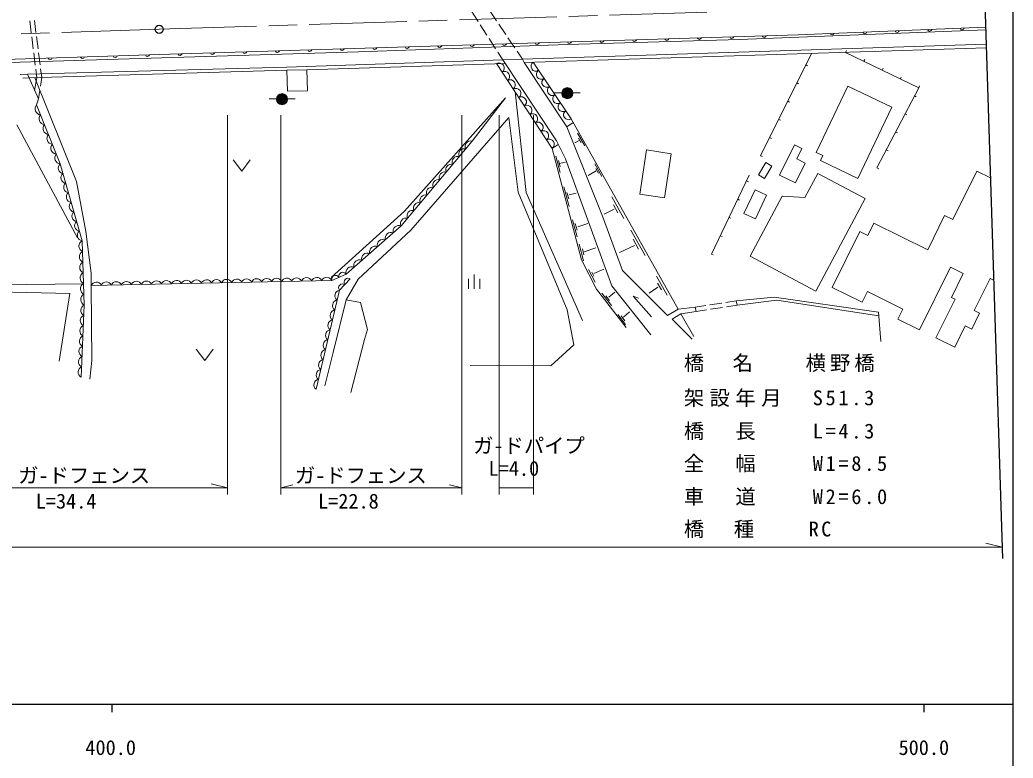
# Model space of a CAD drawing. Units: millimetres, scale not verified. Extents: x 40000 to 680000, y 20000 to 380000.
# Drawn here: x 456658 to 579000, y 198357 to 289290 of the extents above; entities that cross this region are included whole.
import ezdxf
from ezdxf.enums import TextEntityAlignment as Align

# ---------------------------------------------------------------- set-up
doc = ezdxf.new("R2010")
doc.units = ezdxf.units.MM
doc.header["$LTSCALE"] = 1000
doc.linetypes.add('CHAIN', pattern=[18.5, 12, -1.5, 3.5, -1.5])
for name, color, linetype, lineweight in [('M-BGD', 7, 'Continuous', 13), ('M-BMK', 2, 'CHAIN', 13), ('M-BMK-SRVR', 3, 'Continuous', 25), ('M-STR-HTXT', 7, 'Continuous', 13), ('M-STR-STR1', 1, 'Continuous', 13), ('M-TTL-BAND', 7, 'Continuous', 25)]:
    doc.layers.add(name, color=color, linetype=linetype, lineweight=lineweight)
doc.styles.add('ＭＳ ゴシック', font='')
doc.styles.get('ＭＳ ゴシック').set_extended_font_data('MS Gothic')

msp = doc.modelspace()

# ---------------------------------------------------------------- hatches: boundary and pattern name
at = {"layer": 'M-BGD'}
for points in [[(489635, 279518, 0.97359), (488270, 279555, 0.01338), (488269, 279518, 0.41421), (488952, 278836, 0.41421)], [(524762, 280259, 0.97359), (523397, 280295, 0.01338), (523396, 280259, 1)]]:
    msp.add_hatch(color=256, dxfattribs=at).paths.add_polyline_path(points)

# ---------------------------------------------------------------- linework, layer by layer
for p, q in [((458052, 287699), (457866, 289188)), ((458642, 287717), (458452, 289205)), ((575617, 288042), (545307, 286885)), ((458299, 285715), (458114, 287203)), ((458895, 285733), (458705, 287221)), ((518549, 284463), (575673, 286305)), ((545307, 286885), (524112, 286267)), ((498365, 285369), (450030, 283891)), ((458547, 283730), (458361, 285218)), ((459148, 283749), (458958, 285237)), ((524112, 286267), (498365, 285369)), ((575688, 285838), (518775, 284037)), ((547895, 272559), (554149, 285157)), ((567365, 280937), (558357, 285290)), ((558361, 285288), (558470, 285513)), ((489530, 283477), (516132, 284377)), ((492003, 283143), (516426, 283933)), ((522217, 273465), (515363, 283898)), ((516132, 284377), (522740, 274385)), ((518775, 284037), (518549, 284463)), ((524029, 276109), (518775, 284037)), ((519887, 284073), (524557, 277087)), ((560612, 284200), (560721, 284425)), ((457582, 282604), (489530, 283477)), ((489558, 283082), (457793, 282130)), ((458743, 282158), (458609, 283234)), ((459349, 282176), (459212, 283253)), ((489558, 283082), (492003, 283143)), ((489622, 280491), (489558, 283082)), ((492003, 283143), (492068, 280552)), ((553453, 283756), (553677, 283644)), ((562863, 283113), (562972, 283338)), ((456677, 282567), (457582, 282604)), ((457040, 282102), (457793, 282130)), ((457582, 282604), (458934, 279555)), ((458477, 280585), (458743, 282158)), ((463649, 269396), (458520, 282152)), ((459180, 281113), (459349, 282176)), ((552342, 281516), (552565, 281405)), ((565114, 282025), (565223, 282250)), ((458934, 279555), (459102, 280619)), ((492068, 280552), (489622, 280491)), ((519007, 268026), (517652, 280413)), ((522483, 280295), (523397, 280295)), ((524777, 280295), (525690, 280295)), ((554746, 272951), (558637, 281131)), ((558637, 281131), (564058, 278552)), ((562217, 271045), (567365, 280937)), ((567365, 280937), (567474, 281163)), ((458934, 279555), (458724, 278811)), ((487356, 279554), (488270, 279555)), ((489650, 279554), (490563, 279555)), ((516486, 279672), (504014, 265728)), ((516486, 279672), (512359, 274349)), ((551230, 279277), (551454, 279166)), ((566833, 279916), (567055, 279801)), ((564058, 278552), (559877, 269762)), ((516883, 277251), (504830, 263373)), ((518042, 268056), (516883, 277251)), ((524029, 276109), (524798, 276659)), ((524557, 277087), (537733, 253675)), ((550118, 277038), (550342, 276927)), ((565679, 277698), (565901, 277583)), ((463748, 262436), (456301, 276344)), ((528419, 265106), (524029, 276109)), ((525352, 275315), (526232, 273773)), ((564525, 275481), (564747, 275365)), ((522740, 274385), (523877, 272172)), ((525529, 274435), (525021, 274139)), ((525470, 274736), (525795, 274163)), ((549006, 274799), (549230, 274687)), ((522217, 273465), (522976, 273926)), ((525851, 259713), (522217, 273465)), ((533009, 267824), (533853, 273269)), ((533853, 273269), (536893, 272798)), ((550230, 270177), (552061, 273903)), ((552061, 273903), (552990, 273446)), ((552990, 273446), (552358, 272159)), ((555555, 272566), (554746, 272951)), ((563371, 273263), (563593, 273148)), ((482928, 272040), (483978, 270640)), ((483978, 270640), (485028, 272040)), ((522671, 272512), (523220, 270482)), ((523007, 271980), (523211, 271200)), ((523108, 271594), (523867, 271758)), ((523877, 272172), (529554, 256518)), ((536893, 272798), (536049, 267352)), ((547618, 270185), (548536, 271703)), ((547895, 272559), (548119, 272448)), ((548536, 271703), (549277, 271255)), ((553373, 271660), (552174, 269221)), ((552358, 272159), (553373, 271660)), ((555265, 271956), (555555, 272566)), ((559877, 269762), (555265, 271956)), ((527643, 270678), (526649, 270100)), ((527466, 271558), (528346, 270016)), ((527584, 270979), (527909, 270406)), ((549277, 271255), (548359, 269737)), ((554929, 270385), (553343, 267409)), ((554929, 270385), (560757, 267280)), ((562217, 271045), (562439, 270930)), ((571593, 264684), (574533, 270667)), ((574533, 270667), (576214, 269841)), ((464800, 263239), (463649, 269396)), ((541838, 260447), (546504, 270182)), ((546160, 269465), (546386, 269356)), ((548359, 269737), (547618, 270185)), ((552174, 269221), (550230, 270177)), ((524068, 253581), (518042, 268056)), ((525938, 252280), (519007, 268026)), ((523672, 268737), (524328, 266317)), ((524044, 268045), (524257, 267257)), ((524301, 267726), (525178, 267948)), ((545849, 265453), (547231, 268361)), ((547231, 268361), (548637, 267693)), ((529551, 267509), (531039, 264811)), ((536049, 267352), (533009, 267824)), ((545080, 267210), (545305, 267102)), ((546615, 260185), (550559, 267589)), ((548637, 267693), (547255, 264785)), ((550559, 267589), (553343, 267409)), ((560757, 267280), (554685, 255885)), ((504014, 265728), (494982, 257563)), ((529843, 265967), (528607, 265369)), ((529777, 266499), (530295, 265515)), ((524727, 264643), (525303, 262560)), ((530898, 258427), (528419, 265106)), ((543999, 264956), (544225, 264848)), ((547255, 264785), (545849, 265453)), ((568477, 260967), (570555, 265194)), ((570555, 265194), (571593, 264684)), ((465460, 258102), (464800, 263239)), ((504830, 263373), (498325, 257362)), ((525046, 264217), (525285, 263393)), ((525373, 263818), (526614, 264191)), ((531921, 263370), (533684, 260260)), ((556717, 256323), (560116, 263238)), ((560116, 263238), (561110, 262749)), ((561110, 262749), (561838, 264231)), ((561838, 264231), (568477, 260967)), ((532187, 262280), (532869, 261031)), ((542919, 262701), (543144, 262593)), ((525546, 261663), (526096, 259625)), ((525945, 261069), (526122, 260369)), ((526175, 260715), (527584, 261193)), ((532382, 261500), (530503, 260623)), ((527675, 256124), (525851, 259713)), ((541838, 260447), (542064, 260339)), ((554685, 255885), (546615, 260185)), ((526695, 258547), (527522, 256993)), ((527091, 258228), (527345, 257702)), ((527363, 258033), (528586, 258588)), ((536439, 252895), (530898, 258427)), ((567483, 251098), (571277, 258817)), ((567483, 251098), (571277, 258817)), ((571277, 258817), (572849, 258044)), ((465460, 258102), (465460, 256576)), ((495069, 257204), (465460, 256576)), ((498325, 257362), (496840, 254805)), ((511906, 256167), (511906, 257392)), ((512606, 256167), (512606, 257917)), ((513306, 256167), (513306, 257392)), ((535062, 257732), (536391, 255375)), ((571407, 255110), (572849, 258044)), ((574203, 253484), (576153, 257453)), ((576153, 257453), (576600, 257233)), ((462805, 255567), (446251, 255970)), ((464497, 256777), (447609, 256573)), ((465460, 256576), (465535, 247320)), ((531324, 251398), (527675, 256124)), ((529185, 255120), (529956, 255740)), ((529554, 256518), (534394, 250499)), ((535248, 256358), (534158, 255641)), ((535213, 256855), (535682, 256031)), ((560423, 254501), (556717, 256323)), ((561068, 255815), (560423, 254501)), ((565428, 253672), (561068, 255815)), ((461504, 247267), (462805, 255567)), ((496840, 254805), (495245, 248325)), ((496840, 254805), (498634, 254486)), ((498634, 254486), (499472, 251136)), ((528352, 255607), (529548, 254128)), ((528848, 255288), (529300, 254739)), ((534440, 252707), (532206, 255260)), ((532206, 255260), (532864, 255000)), ((543603, 254481), (544906, 254675)), ((549585, 255154), (544906, 254675)), ((544906, 254675), (545017, 254143)), ((545017, 254143), (549877, 254782)), ((562425, 253306), (549585, 255154)), ((549877, 254782), (562460, 252829)), ((571849, 254892), (569498, 250108)), ((571407, 255110), (571849, 254892)), ((524906, 249274), (524068, 253581)), ((531010, 252683), (531755, 253312)), ((537733, 253675), (536439, 252895)), ((537733, 253675), (539828, 253918)), ((539940, 253385), (538078, 253090)), ((539828, 253918), (541130, 254112)), ((539828, 253918), (539940, 253385)), ((539940, 253385), (541242, 253579)), ((541625, 254186), (543109, 254407)), ((541737, 253653), (543220, 253875)), ((543715, 253948), (545017, 254143)), ((562425, 253306), (562691, 249664)), ((564809, 252412), (565428, 253672)), ((574873, 253155), (574203, 253484)), ((530319, 252993), (531258, 251779)), ((530718, 252843), (531179, 252240)), ((537015, 252408), (538078, 253090)), ((539472, 249953), (537015, 252408)), ((538078, 253090), (539671, 250292)), ((567483, 251098), (564809, 252412)), ((573908, 251190), (574873, 253155)), ((499472, 251136), (499113, 249920)), ((571808, 248973), (573094, 251590)), ((573094, 251590), (573908, 251190)), ((499113, 249920), (497420, 243412)), ((571808, 248973), (569498, 250108)), ((478386, 248723), (479436, 247323)), ((479436, 247323), (480486, 248723)), ((522065, 246672), (524906, 249274)), ((465535, 247320), (465266, 245047)), ((495245, 248325), (494220, 244220)), ((522065, 246672), (512105, 246702))]:
    msp.add_line(p, q, dxfattribs=at)
for points in [[(73343, 284263), (76895, 283323), (85039, 275480), (96501, 271216), (118246, 274340), (128143, 272974), (136378, 272057), (146158, 271090), (161202, 270223), (183812, 270223), (198995, 271020), (221546, 270163), (237009, 269565), (258273, 271598), (277619, 274340), (296196, 278173), (306955, 278970), (348189, 281402), (395074, 282462), (473838, 285029), (552536, 287458), (575606, 288381)], [(458724, 278811), (461625, 271543), (464317, 262092), (464586, 254167), (464197, 245284)], [(512359, 274349), (503611, 263903), (496837, 257982), (495069, 257204)], [(497357, 257384), (496011, 255993), (493140, 243791)]]:
    msp.add_lwpolyline(points, dxfattribs=at)
for centre in [(488952, 279518), (524079, 280259)]:
    msp.add_circle(centre, 683, dxfattribs=at)
for centre, radius, start, end in [((556725, 287682), 256, 194.9712, 349.61043), ((560722, 287842), 256, 194.9712, 349.61043), ((564719, 288002), 256, 194.9712, 349.61043), ((568716, 288161), 256, 194.9712, 349.61043), ((572712, 288321), 256, 194.9712, 349.61043), ((516357, 286398), 256, 194.44801, 349.08724), ((520356, 286521), 256, 194.44801, 349.08724), ((524354, 286644), 256, 194.44801, 349.08724), ((528352, 286768), 256, 194.44801, 349.08724), ((532350, 286891), 256, 194.44801, 349.08724), ((536348, 287015), 256, 194.44801, 349.08724), ((540346, 287138), 256, 194.44801, 349.08724), ((544344, 287261), 256, 194.44801, 349.08724), ((548342, 287385), 256, 194.44801, 349.08724), ((476377, 285164), 256, 194.44801, 349.08724), ((480375, 285287), 256, 194.44801, 349.08724), ((484373, 285411), 256, 194.44801, 349.08724), ((488371, 285534), 256, 194.44801, 349.08724), ((492369, 285657), 256, 194.44801, 349.08724), ((496367, 285781), 256, 194.44801, 349.08724), ((500365, 285904), 256, 194.44801, 349.08724), ((504363, 286028), 256, 194.44801, 349.08724), ((508361, 286151), 256, 194.44801, 349.08724), ((512359, 286274), 256, 194.44801, 349.08724), ((460385, 284647), 256, 194.54713, 349.18636), ((464383, 284777), 256, 194.54713, 349.18636), ((468381, 284908), 256, 194.54713, 349.18636), ((472378, 285038), 256, 194.54713, 349.18636), ((515685, 283363), 625, 305.5627, 121.04326), ((520221, 283574), 600, 123.7776, 303.7449), ((516371, 282320), 625, 305.5627, 121.04326), ((520888, 282576), 600, 123.7776, 303.7449), ((517056, 281276), 625, 305.5627, 121.04326), ((521555, 281578), 600, 123.7776, 303.7449), ((517741, 280233), 625, 305.5627, 121.04326), ((522222, 280580), 600, 123.7776, 303.7449), ((518427, 279190), 625, 305.5627, 121.04326), ((522889, 279582), 600, 123.7776, 303.7449), ((523556, 278584), 600, 123.7776, 303.7449), ((459274, 278328), 732, 138.71108, 264.81041), ((519112, 278147), 625, 305.5627, 121.04326), ((519797, 277103), 625, 305.5627, 121.04326), ((524223, 277586), 600, 123.7776, 303.7449), ((459757, 277117), 732, 138.71108, 264.81041), ((520483, 276060), 625, 305.5627, 121.04326), ((460241, 275906), 732, 138.71108, 264.81041), ((521168, 275017), 625, 305.5627, 121.04326), ((460724, 274694), 732, 138.71108, 264.81041), ((512175, 273695), 679, 74.33818, 205.76887), ((521854, 273973), 625, 305.5627, 121.04326), ((461208, 273483), 732, 138.71108, 264.81041), ((511380, 272745), 679, 74.33818, 205.76887), ((461691, 272272), 732, 138.71108, 264.81041), ((510585, 271795), 679, 74.33818, 205.76887), ((462054, 271027), 672, 129.74653, 262.04845), ((508994, 269896), 679, 74.33818, 205.76887), ((509790, 270846), 679, 74.33818, 205.76887), ((462391, 269846), 672, 129.74653, 262.04845), ((462727, 268664), 672, 129.74653, 262.04845), ((508199, 268947), 679, 74.33818, 205.76887), ((463064, 267483), 672, 129.74653, 262.04845), ((507404, 267997), 679, 74.33818, 205.76887), ((463400, 266302), 672, 129.74653, 262.04845), ((505813, 266098), 679, 74.33818, 205.76887), ((506608, 267048), 679, 74.33818, 205.76887), ((463737, 265120), 672, 129.74653, 262.04845), ((505018, 265148), 679, 74.33818, 205.76887), ((464073, 263939), 672, 129.74653, 262.04845), ((504223, 264199), 679, 74.33818, 205.76887), ((464410, 262757), 672, 129.74653, 262.04845), ((502367, 262396), 716, 67.36376, 194.95434), ((503335, 263242), 716, 67.36376, 194.95434), ((464685, 261444), 746, 119.57363, 244.31666), ((501400, 261550), 716, 67.36376, 194.95434), ((464730, 260123), 746, 119.57363, 244.31666), ((500432, 260704), 716, 67.36376, 194.95434), ((464775, 258802), 746, 119.57363, 244.31666), ((498496, 259012), 716, 67.36376, 194.95434), ((499464, 259858), 716, 67.36376, 194.95434), ((496431, 257704), 491, 34.44391, 193.02771), ((497529, 258166), 716, 67.36376, 194.95434), ((464819, 257481), 746, 119.57363, 244.31666), ((466083, 256314), 676, 25.30391, 157.12646), ((467316, 256340), 676, 25.30391, 157.12646), ((468550, 256366), 676, 25.30391, 157.12646), ((469784, 256392), 676, 25.30391, 157.12646), ((471018, 256418), 676, 25.30391, 157.12646), ((472251, 256445), 676, 25.30391, 157.12646), ((473485, 256471), 676, 25.30391, 157.12646), ((474719, 256497), 676, 25.30391, 157.12646), ((475952, 256523), 676, 25.30391, 157.12646), ((477186, 256549), 676, 25.30391, 157.12646), ((478420, 256575), 676, 25.30391, 157.12646), ((479654, 256602), 676, 25.30391, 157.12646), ((480887, 256628), 676, 25.30391, 157.12646), ((482121, 256654), 676, 25.30391, 157.12646), ((483355, 256680), 676, 25.30391, 157.12646), ((484588, 256706), 676, 25.30391, 157.12646), ((485822, 256732), 676, 25.30391, 157.12646), ((487056, 256759), 676, 25.30391, 157.12646), ((488289, 256785), 676, 25.30391, 157.12646), ((489523, 256811), 676, 25.30391, 157.12646), ((490757, 256837), 676, 25.30391, 157.12646), ((491991, 256863), 676, 25.30391, 157.12646), ((493224, 256889), 676, 25.30391, 157.12646), ((494458, 256916), 676, 25.30391, 157.12646), ((495548, 257315), 491, 34.44391, 193.02771), ((497087, 256972), 493, 56.7755, 215.10288), ((464864, 256160), 746, 119.57363, 244.31666), ((496151, 255316), 691, 101.66929, 231.84967), ((496414, 256276), 493, 56.7755, 215.10288), ((464909, 254839), 746, 119.57363, 244.31666), ((495864, 254096), 691, 101.66929, 231.84967), ((464862, 253519), 704, 113.08518, 241.90223), ((495577, 252876), 691, 101.66929, 231.84967), ((464806, 252250), 704, 113.08518, 241.90223), ((495290, 251656), 691, 101.66929, 231.84967), ((464751, 250981), 704, 113.08518, 241.90223), ((495002, 250435), 691, 101.66929, 231.84967), ((464695, 249712), 704, 113.08518, 241.90223), ((494715, 249215), 691, 101.66929, 231.84967), ((464640, 248443), 704, 113.08518, 241.90223), ((494428, 247995), 691, 101.66929, 231.84967), ((464584, 247174), 704, 113.08518, 241.90223), ((494141, 246775), 691, 101.66929, 231.84967), ((464529, 245905), 704, 113.08518, 241.90223), ((493854, 245554), 691, 101.66929, 231.84967), ((493567, 244334), 691, 101.66929, 231.84967)]:
    msp.add_arc(centre, radius, start, end, dxfattribs=at)
at = {"layer": 'M-BMK'}
for q in [(575512, 291340), (373755, 284963)]:
    msp.add_line((473817, 288126), q, dxfattribs=at)
at = {"layer": 'M-BMK-SRVR'}
msp.add_line((575512, 291340), (577694, 222942), dxfattribs=at)
msp.add_circle((473817, 288126), 500, dxfattribs=at)
at = {"layer": 'M-STR-HTXT'}
for p, q in [((482224, 230823), (482224, 277566)), ((488785, 230823), (488785, 277566)), ((511093, 230823), (511093, 277566)), ((515704, 277566), (515704, 230823)), ((519917, 277566), (519917, 230823)), ((449923, 231636), (482224, 231636)), ((482224, 231636), (480224, 232136)), ((488785, 231636), (490285, 232011)), ((488785, 231636), (511093, 231636)), ((511093, 231636), (509593, 232011)), ((515704, 231636), (519917, 231636)), ((73270, 224324), (577650, 224324)), ((577650, 224324), (575650, 224824))]:
    msp.add_line(p, q, dxfattribs=at)
at = {"layer": 'M-STR-STR1'}
for p, q in [((512285, 290359), (513096, 289098)), ((514537, 290409), (515376, 289165)), ((515656, 288751), (516495, 287507)), ((513366, 288677), (514178, 287415)), ((514448, 286995), (515260, 285733)), ((516775, 287093), (517614, 285850)), ((515530, 285313), (516132, 284377)), ((517893, 285435), (518549, 284463)), ((518549, 284463), (516132, 284377))]:
    msp.add_line(p, q, dxfattribs=at)
at = {"layer": 'M-TTL-BAND'}
for p, q in [((579000, 20000), (579000, 370000)), ((40000, 205000), (579000, 205000)), ((468000, 205000), (468000, 204000)), ((568000, 205000), (568000, 204000))]:
    msp.add_line(p, q, dxfattribs=at)

# ---------------------------------------------------------------- texts
at = {"layer": 'M-STR-HTXT', "style": 'ＭＳ ゴシック'}
for s, p in [('ガ-ドパイプ', (512488, 235381)), ('L=4.0', (514387, 232580)), ('ガ-ドフェンス', (456455, 231713)), ('ガ-ドフェンス', (490536, 231713)), ('L=34.4', (458614, 228546)), ('L=22.8', (493382, 228546))]:
    msp.add_text(s, height=1833, dxfattribs=at).set_placement(p, align=Align.BOTTOM_LEFT)
at = {"layer": 'M-STR-HTXT', "char_height": 1833, "attachment_point": 7, "style": 'ＭＳ ゴシック'}
for s, insert in [('\\T1.2;橋\u3000名\u3000\u3000横野橋', (538441, 245914)), ('\\T1.27;架設年月\u3000S51.3', (538441, 241618)), ('\\T1.27;橋\u3000長\u3000\u3000L=4.3', (538441, 237520)), ('\\T1.27;全\u3000幅\u3000\u3000W1=8.5', (538441, 233540)), ('\\T1.27;車\u3000道\u3000\u3000W2=6.0', (538441, 229442)), ('\\T1.23;橋\u3000種\u3000\u3000RC', (538441, 225462))]:
    msp.add_mtext(s, dxfattribs=dict(at, insert=insert))
at = {"layer": 'M-TTL-BAND', "style": 'ＭＳ ゴシック'}
for s, p in [('400.0', (467844, 198195)), ('500.0', (568000, 198195))]:
    msp.add_text(s, height=1833, dxfattribs=at).set_placement(p, align=Align.BOTTOM_CENTER)

doc.saveas('drawing.dxf')
